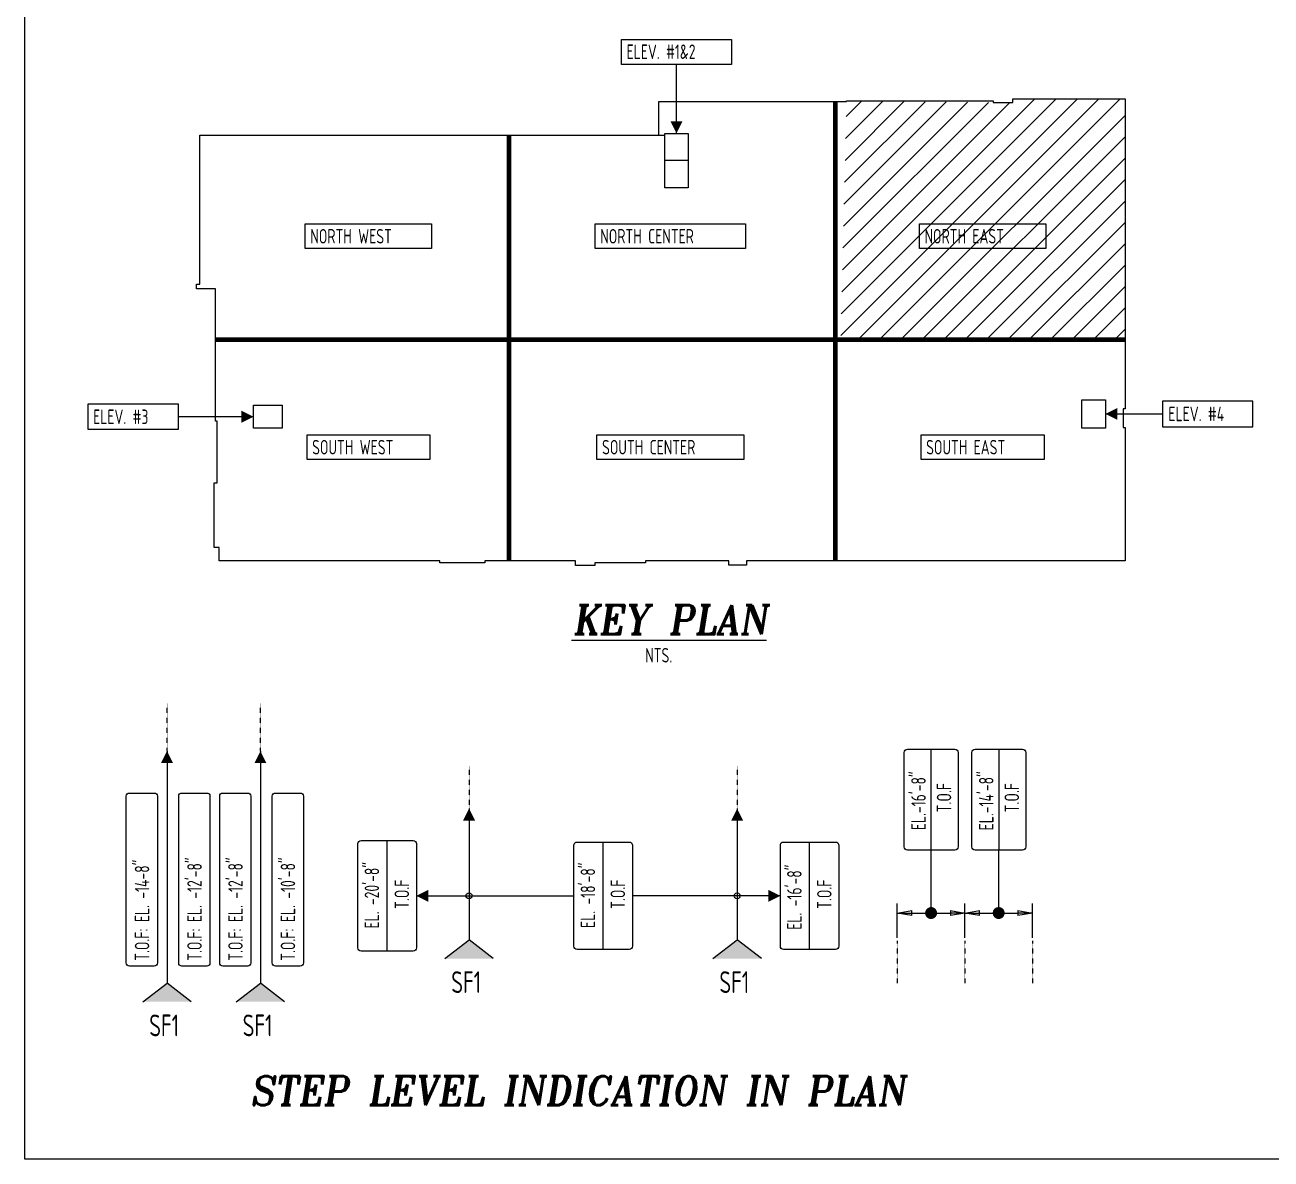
# Model space of a CAD drawing. Header units: inches. Extents: x -10781 to 50822, y -3854 to 38989.
# Drawn here: x -10228 to -9455, y -2273 to -1570 of the extents above; entities that cross this region are included whole.
import ezdxf
from ezdxf.enums import TextEntityAlignment as Align

# ---------------------------------------------------------------- set-up
doc = ezdxf.new("R2010")
doc.units = ezdxf.units.IN
doc.header["$LTSCALE"] = 0.025
doc.header["$MEASUREMENT"] = 0
doc.linetypes.add('HIDDEN', pattern=[6, 3, -3])
doc.linetypes.add('PHANTOM', pattern=[2.5, 1.25, -0.25, 0.25, -0.25, 0.25, -0.25])
doc.layers.get('0').update_dxf_attribs({"linetype": 'CONTINUOUS'})
for name, color, linetype in [('0-25TEXT', 7, 'CONTINUOUS'), ('0-35', 3, 'CONTINUOUS'), ('0-35TEXT', 3, 'CONTINUOUS'), ('0-50', 10, 'CONTINUOUS'), ('50', 1, 'CONTINUOUS'), ('DETAIL', 83, 'CONTINUOUS'), ('FOOTING MARK', 3, 'CONTINUOUS'), ('hidden', 7, 'HIDDEN'), ('MATCH LINE', 7, 'CONTINUOUS')]:
    doc.layers.add(name, color=color, linetype=linetype)
doc.styles.add('AR', font='ARCHQUIK.shx', dxfattribs={"width": 0.8})
doc.styles.add('ROMANT', font='romant')

# ---------------------------------------------------------------- blocks, each defined once
blk = doc.blocks.new('leadrblk')
blk.add_lwpolyline([(0, 0, 0, 1, 0), (1, 0, 1, 1, 0)], format="xyseb")
blk = doc.blocks.new('leadrdot')
at = {"const_width": 0.5}
blk.add_lwpolyline([(-0.25, 0, 1), (0.25, 0, 1)], format="xyb", close=True, dxfattribs=at)
blk = doc.blocks.new('_Closed')
at = {"color": 0, "linetype": 'ByBlock', "lineweight": -2}
for p, q in [((-1, 0.167), (0, 0)), ((-1, 0.167), (-1, -0.167)), ((0, 0), (-1, -0.167)), ((0, 0), (-1, 0))]:
    blk.add_line(p, q, dxfattribs=at)

msp = doc.modelspace()

# ---------------------------------------------------------------- hatches: boundary and pattern name
at = {"layer": '0-25TEXT'}
for points in [[(-9937.45831, -2148.47898), (-9952.45794, -2136.95927), (-9967.45756, -2148.47898)], [(-9771.21799, -2148.47898), (-9786.21762, -2136.95927), (-9801.21724, -2148.47898)], [(-10124.70266, -2175.29862), (-10139.70229, -2163.77891), (-10154.70191, -2175.29862)], [(-10066.78298, -2175.29862), (-10081.78261, -2163.77891), (-10096.78223, -2175.29862)]]:
    msp.add_hatch(color=256, dxfattribs=at).paths.add_polyline_path(points)
at = {"layer": '50'}
h = msp.add_hatch(dxfattribs=at)
h.set_pattern_fill('ANSI31', color=256, scale=75)
h.set_pattern_definition([(45, (-12042.942, -808.426), (-6.629126, 6.629126), [])])
h.paths.add_polyline_path([(-9545.68772, -1764.73924), (-9545.68772, -1615.51834), (-9615.36836, -1615.51834), (-9615.36836, -1617.67834), (-9627.58628, -1617.67834), (-9718.48556, -1616.59834), (-9718.48556, -1617.13888), (-9722.03255, -1764.73924)])
h.paths.add_polyline_path([(-9672.30536, -1707.37746), (-9595.55708, -1707.37746), (-9595.55708, -1693.87746), (-9672.30536, -1693.87746)], flags=24)

# ---------------------------------------------------------------- linework, layer by layer
at = {"layer": '0-25TEXT'}
for p, q in [((-9967.45756, -2148.47898), (-9952.45794, -2136.95927)), ((-9937.45831, -2148.47898), (-9952.45794, -2136.95927)), ((-9801.21724, -2148.47898), (-9786.21762, -2136.95927)), ((-9771.21799, -2148.47898), (-9786.21762, -2136.95927)), ((-10154.70191, -2175.29862), (-10139.70229, -2163.77891)), ((-10124.70266, -2175.29862), (-10139.70229, -2163.77891)), ((-10096.78223, -2175.29862), (-10081.78261, -2163.77891)), ((-10066.78298, -2175.29862), (-10081.78261, -2163.77891))]:
    msp.add_line(p, q, dxfattribs=at)
for points in [[(-9823.84955, -1636.8402), (-9823.84955, -1594.18391)], [(-10086.04628, -1812.56388), (-10132.70246, -1812.56388)], [(-9557.92736, -1810.79283), (-9522.4847, -1810.79283)], [(-10139.70229, -2019.82891), (-10139.70229, -2163.77891)], [(-10081.78261, -2019.82891), (-10081.78261, -2163.77891)], [(-9952.45794, -2055.46367), (-9952.45794, -2136.95927)], [(-9786.21762, -2055.46367), (-9786.21762, -2136.95927)], [(-9665.99302, -2120.26195), (-9665.88942, -2081.3153)], [(-9624.0727, -2120.26195), (-9623.9691, -2081.3153)], [(-9985.10883, -2109.56964), (-9887.47611, -2109.56964)], [(-9759.4565, -2109.56964), (-9851.19945, -2109.56964)]]:
    msp.add_lwpolyline(points, dxfattribs=at)
at = {"layer": '0-25TEXT', "const_width": 3.69864}
for points in [[(-9667.84234, -2120.26195, 1), (-9664.1437, -2120.26195, 1)], [(-9625.92202, -2120.26195, 1), (-9622.22338, -2120.26195, 1)]]:
    msp.add_lwpolyline(points, format="xyb", close=True, dxfattribs=at)
at = {"layer": '0-35'}
for points in [[(-10108.54646, -1853.42724), (-10108.54646, -1815.23766), (-10109.62436, -1815.23766), (-10109.62436, -1733.1891), (-10121.50646, -1733.1891), (-10121.50646, -1730.39376), (-10119.38565, -1730.39376), (-10119.38565, -1638.0196), (-9834.76592, -1638.0196), (-9834.76592, -1617.13888), (-9718.48556, -1617.13888), (-9718.48556, -1616.59834), (-9627.58628, -1616.59834), (-9627.58628, -1617.67834), (-9615.36836, -1617.67834), (-9615.36836, -1615.51834), (-9545.68772, -1615.51834), (-9545.68772, -1807.736), (-9546.93664, -1807.736), (-9546.93664, -1819.25838), (-9545.70263, -1819.25838), (-9545.70263, -1901.80042), (-9780.40736, -1901.80042), (-9780.40736, -1904.5987), (-9791.38664, -1904.5987), (-9791.38664, -1901.80042), (-9843.07693, -1901.80042), (-9843.07693, -1903.16003), (-9874.51124, -1903.16003), (-9874.51124, -1904.68709), (-9886.41045, -1904.68709), (-9886.41045, -1901.93803), (-9942.61771, -1901.93803), (-9942.61771, -1903.10484), (-9970.45866, -1903.10484), (-9970.45866, -1901.91855), (-10107.46646, -1901.91855), (-10107.46646, -1893.55691), (-10110.52556, -1893.55691), (-10110.52556, -1853.42724)], [(-9816.68262, -1670.56569), (-9831.01649, -1670.56569), (-9831.01649, -1636.8402), (-9816.68262, -1636.8402)], [(-10086.04628, -1805.4196), (-10068.40499, -1805.4196), (-10068.40499, -1819.70816), (-10086.04628, -1819.70816)], [(-9557.92736, -1819.54197), (-9572.60197, -1819.54197), (-9572.60197, -1802.0437), (-9557.92736, -1802.0437)]]:
    msp.add_lwpolyline(points, close=True, dxfattribs=at)
for points in [[(-9834.76592, -1638.0196), (-9831.01649, -1638.0196)], [(-9816.68262, -1653.70295), (-9831.01649, -1653.70295)]]:
    msp.add_lwpolyline(points, dxfattribs=at)
at = {"layer": '0-35TEXT'}
msp.add_lwpolyline([(-10227.79613, 283.49724), (-8132.3808, 283.49724), (-8132.3808, -2272.82815), (-10227.79613, -2272.82815)], close=True, dxfattribs=at)
at = {"layer": '0-50'}
for p, q in [((-9686.95318, -2135.55544), (-9686.95318, -2114.26195)), ((-9645.03286, -2135.55544), (-9645.03286, -2114.26195)), ((-9645.03286, -2135.55544), (-9645.03286, -2114.26195)), ((-9603.11254, -2135.55544), (-9603.11254, -2114.26195)), ((-9677.95318, -2120.26195), (-9654.03286, -2120.26195)), ((-9636.03286, -2120.26195), (-9612.11254, -2120.26195))]:
    msp.add_line(p, q, dxfattribs=at)
for points in [[(-10164.97154, -2151.20076), (-10164.97154, -2047.84732, -0.414213562), (-10162.97154, -2045.84732), (-10147.61055, -2045.84732, -0.414213562), (-10145.61055, -2047.84732), (-10145.61055, -2151.20076, -0.414213562), (-10147.61055, -2153.20076), (-10162.97154, -2153.20076, -0.414213562)], [(-10132.44474, -2151.20076), (-10132.44474, -2047.84732, -0.414213562), (-10130.44474, -2045.84732), (-10115.08376, -2045.84732, -0.414213562), (-10113.08376, -2047.84732), (-10113.08376, -2151.20076, -0.414213562), (-10115.08376, -2153.20076), (-10130.44474, -2153.20076, -0.414213562)], [(-10107.05186, -2151.20076), (-10107.05186, -2047.84732, -0.414213562), (-10105.05186, -2045.84732), (-10089.69087, -2045.84732, -0.414213562), (-10087.69087, -2047.84732), (-10087.69087, -2151.20076, -0.414213562), (-10089.69087, -2153.20076), (-10105.05186, -2153.20076, -0.414213562)], [(-10074.52506, -2151.20076), (-10074.52506, -2047.84732, -0.414213562), (-10072.52506, -2045.84732), (-10057.16408, -2045.84732, -0.414213562), (-10055.16408, -2047.84732), (-10055.16408, -2151.20076, -0.414213562), (-10057.16408, -2153.20076), (-10072.52506, -2153.20076, -0.414213562)]]:
    msp.add_lwpolyline(points, format="xyb", close=True, dxfattribs=at)
at = {"layer": '50'}
for points in [[(-9857.92299, -1594.18391), (-9857.92299, -1578.57356), (-9789.77612, -1578.57356), (-9789.77612, -1594.18391)], [(-10054.00511, -1708.27746), (-10054.00511, -1692.97746), (-9975.70511, -1692.97746), (-9975.70511, -1708.27746)], [(-9874.25432, -1708.27746), (-9874.25432, -1692.97746), (-9781.05776, -1692.97746), (-9781.05776, -1708.27746)], [(-9673.20536, -1708.27746), (-9673.20536, -1692.97746), (-9594.90536, -1692.97746), (-9594.90536, -1708.27746)], [(-10188.65763, -1820.52423), (-10188.65763, -1804.60354), (-10132.70246, -1804.60354), (-10132.70246, -1820.52423)], [(-9466.52953, -1818.75318), (-9466.52953, -1802.83249), (-9522.4847, -1802.83249), (-9522.4847, -1818.75318)], [(-10052.88787, -1839.07038), (-10052.88787, -1823.77038), (-9976.82235, -1823.77038), (-9976.82235, -1839.07038)], [(-9873.13707, -1839.07038), (-9873.13707, -1823.77038), (-9782.17501, -1823.77038), (-9782.17501, -1839.07038)], [(-9782.17501, -1839.07038), (-9873.13707, -1839.07038), (-9873.13707, -1823.77038), (-9782.17501, -1823.77038)], [(-9672.21226, -1839.07038), (-9672.21226, -1823.77038), (-9595.89846, -1823.77038), (-9595.89846, -1839.07038)]]:
    msp.add_lwpolyline(points, close=True, dxfattribs=at)
at = {"layer": 'FOOTING MARK', "color": 1}
for p, q in [((-9665.88942, -2081.3153), (-9665.88942, -2018.65635)), ((-9623.86551, -2081.3153), (-9623.86551, -2018.65635)), ((-10003.24716, -2143.89912), (-10003.24716, -2075.24016)), ((-9869.33778, -2142.89912), (-9869.33778, -2076.24016)), ((-9741.31817, -2142.89912), (-9741.31817, -2076.24016))]:
    msp.add_line(p, q, dxfattribs=at)
for points in [[(-9682.72123, -2079.3153), (-9682.72123, -2020.65635, -0.414213562), (-9680.72123, -2018.65635), (-9651.26481, -2018.65635, -0.414213562), (-9649.26481, -2020.65635), (-9649.26481, -2079.3153, -0.414213562), (-9651.26481, -2081.3153), (-9680.72123, -2081.3153, -0.414213562)], [(-9640.69731, -2079.3153), (-9640.69731, -2020.65635, -0.414213562), (-9638.69731, -2018.65635), (-9609.2409, -2018.65635, -0.414213562), (-9607.2409, -2020.65635), (-9607.2409, -2079.3153, -0.414213562), (-9609.2409, -2081.3153), (-9638.69731, -2081.3153, -0.414213562)], [(-10021.38549, -2141.89912), (-10021.38549, -2077.24016, -0.414213562), (-10019.38549, -2075.24016), (-9987.10883, -2075.24016, -0.414213562), (-9985.10883, -2077.24016), (-9985.10883, -2141.89912, -0.414213562), (-9987.10883, -2143.89912), (-10019.38549, -2143.89912, -0.414213562)], [(-9887.47611, -2140.89912), (-9887.47611, -2078.24016, -0.414213562), (-9885.47611, -2076.24016), (-9853.19945, -2076.24016, -0.414213562), (-9851.19945, -2078.24016), (-9851.19945, -2140.89912, -0.414213562), (-9853.19945, -2142.89912), (-9885.47611, -2142.89912, -0.414213562)], [(-9759.4565, -2140.89912), (-9759.4565, -2078.24016, -0.414213562), (-9757.4565, -2076.24016), (-9725.17984, -2076.24016, -0.414213562), (-9723.17984, -2078.24016), (-9723.17984, -2140.89912, -0.414213562), (-9725.17984, -2142.89912), (-9757.4565, -2142.89912, -0.414213562)]]:
    msp.add_lwpolyline(points, format="xyb", close=True, dxfattribs=at)
at = {"layer": 'hidden'}
for p, q in [((-10139.70229, -2019.82891), (-10139.70229, -1990.42078)), ((-10081.78261, -2019.82891), (-10081.78261, -1990.42078)), ((-9952.45794, -2029.17375), (-9952.45794, -2055.46367)), ((-9786.21762, -2029.17375), (-9786.21762, -2055.46367)), ((-9686.95318, -2137.55544), (-9686.95318, -2163.84535)), ((-9645.03286, -2137.55544), (-9645.03286, -2163.84535)), ((-9603.03254, -2137.55544), (-9603.03254, -2163.84535))]:
    msp.add_line(p, q, dxfattribs=at)
at = {"layer": 'MATCH LINE', "linetype": 'PHANTOM', "ltscale": 10, "const_width": 3}
for points in [[(-9725.32628, -1617.13888), (-9725.32628, -1901.80042)], [(-9927.64592, -1638.0196), (-9927.64592, -1901.93803)], [(-10109.62436, -1764.73924), (-9545.68772, -1764.73924)]]:
    msp.add_lwpolyline(points, dxfattribs=at)

# ---------------------------------------------------------------- block references
at = {"layer": '0-25TEXT'}
for name, p, xscale, yscale, zscale, rotation in [('leadrblk', (-9823.84955, -1636.8402), -7.498582677165357, 3.000944881889763, 4, 270), ('leadrdot', (-9952.45794, -2109.56964), -7.498582677166293, 7.400000000001455, 7.4, 179.9999953943104), ('leadrdot', (-9786.21762, -2109.56964), -7.498582677166293, 7.400000000001455, 7.4, 179.9999953943104)]:
    msp.add_blockref(name, p, dxfattribs=dict(at, xscale=xscale, yscale=yscale, zscale=zscale, rotation=rotation))
at = {"layer": '0-25TEXT', "yscale": 3.000944881889763, "zscale": 4}
for p, xscale in [((-9557.92736, -1810.79283), 7.498582677165357), ((-10086.04628, -1812.56388), -7.498582677165357)]:
    msp.add_blockref('leadrblk', p, dxfattribs=dict(at, xscale=xscale))
at = {"layer": '0-25TEXT', "yscale": 3.000944881889763}
for p, xscale, rotation in [((-10139.70229, -2019.82891), 7.498582677165356, 270), ((-10081.78261, -2019.82891), 7.498582677165356, 270), ((-9952.45794, -2055.46367), 7.498582677165356, 270), ((-9786.21762, -2055.46367), 7.498582677165356, 270), ((-9985.10883, -2109.56964), 7.498582677165356, 4.605703438498847e-06), ((-9759.4565, -2109.56964), -7.498582677165356, 359.9999953942964)]:
    msp.add_blockref('leadrblk', p, dxfattribs=dict(at, xscale=xscale, rotation=rotation))
at = {"layer": '0-50', "xscale": 9, "yscale": 9, "zscale": 9, "rotation": 180}
for p in [(-9686.95318, -2120.26195), (-9645.03286, -2120.26195)]:
    msp.add_blockref('_Closed', p, dxfattribs=at)
at = {"layer": '0-50', "xscale": 9, "yscale": 9, "zscale": 9}
for p in [(-9645.03286, -2120.26195), (-9603.11254, -2120.26195)]:
    msp.add_blockref('_Closed', p, dxfattribs=at)

# ---------------------------------------------------------------- texts
at = {"color": 7, "linetype": 'Continuous', "style": 'ROMANT', "oblique": 9, "width": 0.95}
msp.add_text('%%UKEY PLAN', height=18, dxfattribs=at).set_placement((-9827.86069, -1947.38765), align=Align.CENTER)
msp.add_text('STEP LEVEL INDICATION IN PLAN', height=18, dxfattribs=at).set_placement((-10088.00721, -2239.42416))
at = {"layer": '0-35TEXT', "style": 'AR', "width": 0.8}
for s, height, p in [('ELEV. #1&2', 9, (-9854.77299, -1590.72356)), ('NORTH WEST', 9, (-10050.85511, -1705.12746)), ('NORTH CENTER', 9, (-9871.10432, -1705.12746)), ('NORTH EAST', 9, (-9670.05536, -1705.12746)), ('ELEV. #4', 9, (-9518.85425, -1815.29283)), ('ELEV. #3', 9, (-10185.50763, -1817.06388)), ('SOUTH WEST', 9, (-10049.73787, -1835.92038)), ('SOUTH CENTER', 9, (-9869.98707, -1835.92038)), ('SOUTH EAST', 9, (-9669.06226, -1835.92038)), ('NTS.', 9, (-9843.21924, -1964.93591)), ('SF1', 13.499662, (-9963.45863, -2169.88623)), ('SF1', 13.499662, (-9797.21831, -2169.88623)), ('SF1', 13.499662, (-10150.70298, -2196.70588)), ('SF1', 13.499662, (-10092.7833, -2196.70588))]:
    msp.add_text(s, height=height, dxfattribs=at).set_placement(p)
at = {"layer": 'DETAIL', "style": 'AR', "width": 0.8}
for s, p in [('T.O.F: EL. -14-8"', (-10150.6726, -2149.90787)), ('T.O.F: EL. -12\'-8"', (-10118.14581, -2149.90787)), ('T.O.F: EL. -12\'-8"', (-10092.75292, -2149.90787)), ('T.O.F: EL. -10\'-8"', (-10060.22613, -2149.90787))]:
    msp.add_text(s, height=8.999775, rotation=90, dxfattribs=at).set_placement(p)
at = {"layer": 'FOOTING MARK', "style": 'AR', "width": 0.8}
for s, p in [('EL.-16\'-8"', (-9669.30728, -2050.67434)), ('EL.-14\'-8"', (-9627.28336, -2050.67434)), ('T.O.F', (-9653.46258, -2048.74674)), ('T.O.F', (-9611.43866, -2048.74674)), ('EL. -20\'-8"', (-10008.1762, -2109.25816)), ('EL. -18\'-8"', (-9874.26682, -2109.25816)), ('EL. -16\'-8"', (-9746.24721, -2110.44112)), ('T.O.F', (-9989.61161, -2108.64157)), ('T.O.F', (-9855.70223, -2108.64157)), ('T.O.F', (-9727.68262, -2108.64157))]:
    msp.add_text(s, height=8.999775, rotation=90, dxfattribs=at).set_placement(p, align=Align.CENTER)

doc.saveas('drawing.dxf')
